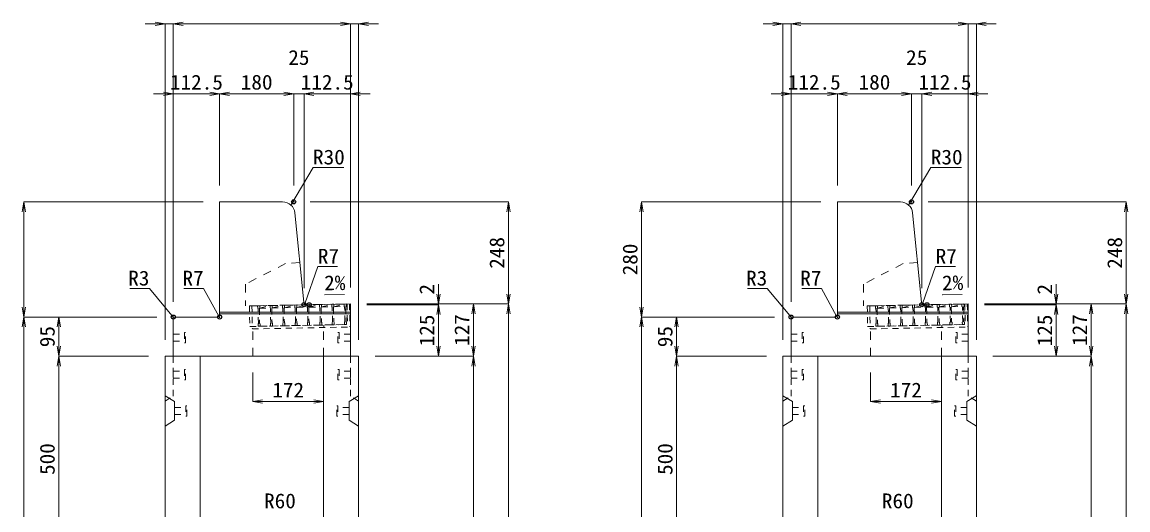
# Model space of a CAD drawing. Units: millimetres at full size; some dimension numbers follow another scale. Extents: x -18734 to 51600, y -18820 to 17820.
# Drawn here: x 12318 to 15003, y 7727 to 8912 of the extents above; entities that cross this region are included whole.
import ezdxf
from ezdxf.enums import TextEntityAlignment as Align

# ---------------------------------------------------------------- set-up
doc = ezdxf.new("R2010")
doc.units = ezdxf.units.MM
doc.header["$LTSCALE"] = 20
doc.header["$PDMODE"] = 32
doc.header["$PDSIZE"] = 10
doc.linetypes.add('USER1', pattern=[2, 1, -1])
doc.linetypes.add('USER2', pattern=[1.35, 0.75, -0.6])
for name, color, linetype, lineweight in [('インサート', 3, 'USER2', 9), ('グレーチング', 7, 'USER2', 5), ('受枠', 3, 'USER2', 9), ('寸法線', 7, 'Continuous', 13), ('引出線', 4, 'Continuous', 13), ('本体', 2, 'Continuous', 13), ('目地', 132, 'Continuous', 5)]:
    doc.layers.add(name, color=color, linetype=linetype, lineweight=lineweight)
doc.layers.add('作業エリア', color=11, linetype='Continuous')
doc.styles.add('ＭＳ 明朝', font='')
doc.styles.get('ＭＳ 明朝').set_extended_font_data('MS Mincho')

# ---------------------------------------------------------------- blocks, each defined once
blk = doc.blocks.new('open_arrow')
at = {"color": 0, "linetype": 'Continuous', "lineweight": -2}
blk.add_lwpolyline([(7.5, 1.25), (0, 0), (7.5, -1.25)], dxfattribs=at)

msp = doc.modelspace()

# ---------------------------------------------------------------- linework, layer by layer
at = {"layer": 'インサート'}
for p, q in [((12685, 8153.5), (12712, 8153.5)), ((12685, 8153.5), (12685, 8136.5)), ((12685, 8136.5), (12712, 8136.5)), ((12715, 8157.5), (12712, 8157.5)), ((12712, 8157.5), (12712, 8132.5)), ((12715, 8132.5), (12715, 8157.5)), ((13085, 8157.5), (13088, 8157.5)), ((13085, 8132.5), (13085, 8157.5)), ((13088, 8157.5), (13088, 8132.5)), ((13115, 8153.5), (13088, 8153.5)), ((13115, 8136.5), (13088, 8136.5)), ((13115, 8153.5), (13115, 8136.5)), ((14185, 8153.5), (14212, 8153.5)), ((14185, 8153.5), (14185, 8136.5)), ((14185, 8136.5), (14212, 8136.5)), ((14215, 8157.5), (14212, 8157.5)), ((14212, 8157.5), (14212, 8132.5)), ((14215, 8132.5), (14215, 8157.5)), ((14585, 8157.5), (14588, 8157.5)), ((14585, 8132.5), (14585, 8157.5)), ((14588, 8157.5), (14588, 8132.5)), ((14615, 8153.5), (14588, 8153.5)), ((14615, 8136.5), (14588, 8136.5)), ((14615, 8153.5), (14615, 8136.5)), ((12712, 8132.5), (12715, 8132.5)), ((13088, 8132.5), (13085, 8132.5)), ((14212, 8132.5), (14215, 8132.5)), ((14588, 8132.5), (14585, 8132.5)), ((12685, 8063.5), (12712, 8063.5)), ((12685, 8063.5), (12685, 8046.5)), ((12715, 8067.5), (12712, 8067.5)), ((12712, 8067.5), (12712, 8042.5)), ((12715, 8042.5), (12715, 8067.5)), ((13085, 8067.5), (13088, 8067.5)), ((13085, 8042.5), (13085, 8067.5)), ((13088, 8067.5), (13088, 8042.5)), ((13115, 8063.5), (13088, 8063.5)), ((13115, 8063.5), (13115, 8046.5)), ((14185, 8063.5), (14212, 8063.5)), ((14185, 8063.5), (14185, 8046.5)), ((14215, 8067.5), (14212, 8067.5)), ((14212, 8067.5), (14212, 8042.5)), ((14215, 8042.5), (14215, 8067.5)), ((14585, 8067.5), (14588, 8067.5)), ((14585, 8042.5), (14585, 8067.5)), ((14588, 8067.5), (14588, 8042.5)), ((14615, 8063.5), (14588, 8063.5)), ((14615, 8063.5), (14615, 8046.5)), ((12685, 8046.5), (12712, 8046.5)), ((12712, 8042.5), (12715, 8042.5)), ((13088, 8042.5), (13085, 8042.5)), ((13115, 8046.5), (13088, 8046.5)), ((14185, 8046.5), (14212, 8046.5)), ((14212, 8042.5), (14215, 8042.5)), ((14588, 8042.5), (14585, 8042.5)), ((14615, 8046.5), (14588, 8046.5)), ((12688.2, 7975.5), (12715.2, 7975.5)), ((12688.2, 7975.5), (12688.2, 7958.5)), ((12718.2, 7979.5), (12715.2, 7979.5)), ((12715.2, 7979.5), (12715.2, 7954.5)), ((12718.2, 7954.5), (12718.2, 7979.5)), ((13081.8, 7979.5), (13084.8, 7979.5)), ((13081.8, 7954.5), (13081.8, 7979.5)), ((13084.8, 7979.5), (13084.8, 7954.5)), ((13111.8, 7975.5), (13084.8, 7975.5)), ((13111.8, 7975.5), (13111.8, 7958.5)), ((14188.2, 7975.5), (14215.2, 7975.5)), ((14188.2, 7975.5), (14188.2, 7958.5)), ((14218.2, 7979.5), (14215.2, 7979.5)), ((14215.2, 7979.5), (14215.2, 7954.5)), ((14218.2, 7954.5), (14218.2, 7979.5)), ((14581.8, 7979.5), (14584.8, 7979.5)), ((14581.8, 7954.5), (14581.8, 7979.5)), ((14584.8, 7979.5), (14584.8, 7954.5)), ((14611.8, 7975.5), (14584.8, 7975.5)), ((14611.8, 7975.5), (14611.8, 7958.5)), ((12688.2, 7958.5), (12715.2, 7958.5)), ((12715.2, 7954.5), (12718.2, 7954.5)), ((13084.8, 7954.5), (13081.8, 7954.5)), ((13111.8, 7958.5), (13084.8, 7958.5)), ((14188.2, 7958.5), (14215.2, 7958.5)), ((14215.2, 7954.5), (14218.2, 7954.5)), ((14584.8, 7954.5), (14581.8, 7954.5)), ((14611.8, 7958.5), (14584.8, 7958.5))]:
    msp.add_line(p, q, dxfattribs=at)
at = {"layer": 'グレーチング'}
for p, q in [((12889.92, 8222.5), (13104.88, 8226.8)), ((12895.04, 8216.6), (12919.92, 8223.1)), ((12895.04, 8216.6), (12920.04, 8217.1)), ((12925.04, 8217.2), (12949.91, 8223.7)), ((12925.04, 8217.2), (12950.03, 8217.7)), ((12955.03, 8217.8), (12979.91, 8224.3)), ((12955.03, 8217.8), (12980.03, 8218.3)), ((12985.03, 8218.4), (13009.9, 8224.9)), ((12985.03, 8218.4), (13010.02, 8218.9)), ((13015.02, 8219), (13039.89, 8225.5)), ((13015.02, 8219), (13040.01, 8219.5)), ((13045.01, 8219.6), (13069.89, 8226.1)), ((13045.01, 8219.6), (13070.01, 8220.1)), ((13075.01, 8220.2), (13099.88, 8226.7)), ((13075.01, 8220.2), (13100, 8220.7)), ((14389.92, 8222.5), (14604.88, 8226.8)), ((14395.04, 8216.6), (14419.92, 8223.1)), ((14395.04, 8216.6), (14420.04, 8217.1)), ((14425.04, 8217.2), (14449.91, 8223.7)), ((14425.04, 8217.2), (14450.03, 8217.7)), ((14455.03, 8217.8), (14479.91, 8224.3)), ((14455.03, 8217.8), (14480.03, 8218.3)), ((14485.03, 8218.4), (14509.9, 8224.9)), ((14485.03, 8218.4), (14510.02, 8218.9)), ((14515.02, 8219), (14539.89, 8225.5)), ((14515.02, 8219), (14540.01, 8219.5)), ((14545.01, 8219.6), (14569.89, 8226.1)), ((14545.01, 8219.6), (14570.01, 8220.1)), ((14575.01, 8220.2), (14599.88, 8226.7)), ((14575.01, 8220.2), (14600, 8220.7)), ((12890.92, 8172.51), (13105.88, 8176.81)), ((14390.92, 8172.51), (14605.88, 8176.81))]:
    msp.add_line(p, q, dxfattribs=at)
for points in [[(12889.92, 8222.5), (12894.92, 8222.6), (12895.04, 8216.6), (12894.06, 8215.58), (12894.78, 8179.59), (12895.8, 8178.61), (12895.92, 8172.61), (12890.92, 8172.51), (12890.8, 8178.51), (12891.78, 8179.53), (12891.06, 8215.52), (12890.04, 8216.5)], [(12919.92, 8223.1), (12924.92, 8223.2), (12925.04, 8217.2), (12924.06, 8216.18), (12924.78, 8180.19), (12925.8, 8179.21), (12925.92, 8173.21), (12920.92, 8173.11), (12920.8, 8179.11), (12921.78, 8180.13), (12921.06, 8216.12), (12920.04, 8217.1)], [(12949.91, 8223.7), (12954.91, 8223.8), (12955.03, 8217.8), (12954.05, 8216.78), (12954.77, 8180.79), (12955.79, 8179.81), (12955.91, 8173.81), (12950.91, 8173.71), (12950.79, 8179.71), (12951.77, 8180.73), (12951.05, 8216.72), (12950.03, 8217.7)], [(12979.91, 8224.3), (12984.91, 8224.4), (12985.03, 8218.4), (12984.05, 8217.38), (12984.77, 8181.39), (12985.79, 8180.41), (12985.91, 8174.41), (12980.91, 8174.31), (12980.79, 8180.31), (12981.77, 8181.33), (12981.05, 8217.32), (12980.03, 8218.3)], [(13009.9, 8224.9), (13014.9, 8225), (13015.02, 8219), (13014.04, 8217.98), (13014.76, 8181.99), (13015.78, 8181.01), (13015.9, 8175.01), (13010.9, 8174.91), (13010.78, 8180.91), (13011.76, 8181.93), (13011.04, 8217.92), (13010.02, 8218.9)], [(13039.89, 8225.5), (13044.89, 8225.6), (13045.01, 8219.6), (13044.03, 8218.58), (13044.75, 8182.59), (13045.77, 8181.61), (13045.89, 8175.61), (13040.89, 8175.51), (13040.77, 8181.51), (13041.75, 8182.53), (13041.03, 8218.52), (13040.01, 8219.5)], [(13069.89, 8226.1), (13074.89, 8226.2), (13075.01, 8220.2), (13074.03, 8219.18), (13074.75, 8183.19), (13075.77, 8182.21), (13075.89, 8176.21), (13070.89, 8176.11), (13070.77, 8182.11), (13071.75, 8183.13), (13071.03, 8219.12), (13070.01, 8220.1)], [(13099.88, 8226.7), (13104.88, 8226.8), (13105, 8220.8), (13104.02, 8219.78), (13104.74, 8183.79), (13105.76, 8182.81), (13105.88, 8176.81), (13100.88, 8176.71), (13100.76, 8182.71), (13101.74, 8183.73), (13101.02, 8219.72), (13100, 8220.7)], [(14389.92, 8222.5), (14394.92, 8222.6), (14395.04, 8216.6), (14394.06, 8215.58), (14394.78, 8179.59), (14395.8, 8178.61), (14395.92, 8172.61), (14390.92, 8172.51), (14390.8, 8178.51), (14391.78, 8179.53), (14391.06, 8215.52), (14390.04, 8216.5)], [(14419.92, 8223.1), (14424.92, 8223.2), (14425.04, 8217.2), (14424.06, 8216.18), (14424.78, 8180.19), (14425.8, 8179.21), (14425.92, 8173.21), (14420.92, 8173.11), (14420.8, 8179.11), (14421.78, 8180.13), (14421.06, 8216.12), (14420.04, 8217.1)], [(14449.91, 8223.7), (14454.91, 8223.8), (14455.03, 8217.8), (14454.05, 8216.78), (14454.77, 8180.79), (14455.79, 8179.81), (14455.91, 8173.81), (14450.91, 8173.71), (14450.79, 8179.71), (14451.77, 8180.73), (14451.05, 8216.72), (14450.03, 8217.7)], [(14479.91, 8224.3), (14484.91, 8224.4), (14485.03, 8218.4), (14484.05, 8217.38), (14484.77, 8181.39), (14485.79, 8180.41), (14485.91, 8174.41), (14480.91, 8174.31), (14480.79, 8180.31), (14481.77, 8181.33), (14481.05, 8217.32), (14480.03, 8218.3)], [(14509.9, 8224.9), (14514.9, 8225), (14515.02, 8219), (14514.04, 8217.98), (14514.76, 8181.99), (14515.78, 8181.01), (14515.9, 8175.01), (14510.9, 8174.91), (14510.78, 8180.91), (14511.76, 8181.93), (14511.04, 8217.92), (14510.02, 8218.9)], [(14539.89, 8225.5), (14544.89, 8225.6), (14545.01, 8219.6), (14544.03, 8218.58), (14544.75, 8182.59), (14545.77, 8181.61), (14545.89, 8175.61), (14540.89, 8175.51), (14540.77, 8181.51), (14541.75, 8182.53), (14541.03, 8218.52), (14540.01, 8219.5)], [(14569.89, 8226.1), (14574.89, 8226.2), (14575.01, 8220.2), (14574.03, 8219.18), (14574.75, 8183.19), (14575.77, 8182.21), (14575.89, 8176.21), (14570.89, 8176.11), (14570.77, 8182.11), (14571.75, 8183.13), (14571.03, 8219.12), (14570.01, 8220.1)], [(14599.88, 8226.7), (14604.88, 8226.8), (14605, 8220.8), (14604.02, 8219.78), (14604.74, 8183.79), (14605.76, 8182.81), (14605.88, 8176.81), (14600.88, 8176.71), (14600.76, 8182.71), (14601.74, 8183.73), (14601.02, 8219.72), (14600, 8220.7)]]:
    msp.add_lwpolyline(points, close=True, dxfattribs=at)
at = {"layer": '作業エリア'}
for p in [(12977.5, 8475), (14477.5, 8475), (13002.5, 8225), (13015, 8225), (14502.5, 8225), (14515, 8225), (12685, 8195), (12797.5, 8195), (14185, 8195), (14297.5, 8195)]:
    msp.add_point(p, dxfattribs=at)
at = {"layer": '受枠'}
for p, q in [((12869.93, 8222.1), (13112.88, 8226.96)), ((12869.93, 8222.1), (12870.93, 8172.11)), ((12875.93, 8222.22), (12877.05, 8166.23)), ((13106.88, 8226.84), (13107.88, 8176.85)), ((13112.88, 8226.96), (13114, 8170.97)), ((14369.93, 8222.1), (14612.88, 8226.96)), ((14369.93, 8222.1), (14370.93, 8172.11)), ((14375.93, 8222.22), (14377.05, 8166.23)), ((14606.88, 8226.84), (14607.88, 8176.85)), ((14612.88, 8226.96), (14614, 8170.97)), ((12870.93, 8172.11), (13107.88, 8176.85)), ((12877.05, 8166.23), (13114, 8170.97)), ((13050.89, 8175.71), (13051.01, 8169.71)), ((14370.93, 8172.11), (14607.88, 8176.85)), ((14377.05, 8166.23), (14614, 8170.97)), ((14550.89, 8175.71), (14551.01, 8169.71))]:
    msp.add_line(p, q, dxfattribs=at)
at = {"layer": '寸法線'}
for p, q in [((12733, 8907.69), (12617, 8907.69)), ((12665, 8140), (12665, 8907.69)), ((12685, 8907.69), (13115, 8907.69)), ((12685, 8232), (12685, 8907.69)), ((12685, 8232), (12685, 8907.69)), ((13067, 8907.69), (13183, 8907.69)), ((13115, 8267), (13115, 8907.69)), ((13115, 8267), (13115, 8907.69)), ((13135, 8140), (13135, 8907.69)), ((14233, 8907.69), (14117, 8907.69)), ((14165, 8140), (14165, 8907.69)), ((14185, 8907.69), (14615, 8907.69)), ((14185, 8232), (14185, 8907.69)), ((14185, 8232), (14185, 8907.69)), ((14567, 8907.69), (14683, 8907.69)), ((14615, 8267), (14615, 8907.69)), ((14615, 8267), (14615, 8907.69)), ((14635, 8140), (14635, 8907.69)), ((12637, 8737.69), (12797.5, 8737.69)), ((12685, 8232), (12685, 8737.69)), ((12797.5, 8737.69), (12977.5, 8737.69)), ((12797.5, 8515), (12797.5, 8737.69)), ((12797.5, 8515), (12797.5, 8737.69)), ((12929.5, 8737.69), (13050.5, 8737.69)), ((12977.5, 8515), (12977.5, 8737.69)), ((12977.5, 8515), (12977.5, 8737.69)), ((13002.5, 8265), (13002.5, 8737.69)), ((13002.5, 8737.69), (13163, 8737.69)), ((13002.5, 8265), (13002.5, 8737.69)), ((13115, 8267), (13115, 8737.69)), ((14137, 8737.69), (14297.5, 8737.69)), ((14185, 8232), (14185, 8737.69)), ((14297.5, 8737.69), (14477.5, 8737.69)), ((14297.5, 8515), (14297.5, 8737.69)), ((14297.5, 8515), (14297.5, 8737.69)), ((14429.5, 8737.69), (14550.5, 8737.69)), ((14477.5, 8515), (14477.5, 8737.69)), ((14477.5, 8515), (14477.5, 8737.69)), ((14502.5, 8265), (14502.5, 8737.69)), ((14502.5, 8737.69), (14663, 8737.69)), ((14502.5, 8265), (14502.5, 8737.69)), ((14615, 8267), (14615, 8737.69)), ((12322.06, 8195), (12322.06, 8475)), ((12757.5, 8475), (12322.06, 8475)), ((13017.5, 8475), (13498.78, 8475)), ((13498.78, 8227), (13498.78, 8475)), ((13822.06, 8195), (13822.06, 8475)), ((14257.5, 8475), (13822.06, 8475)), ((14517.5, 8475), (14998.78, 8475)), ((14998.78, 8227), (14998.78, 8475)), ((13328.78, 8177), (13328.78, 8275)), ((14828.78, 8177), (14828.78, 8275)), ((13155, 8227), (13498.78, 8227)), ((13155, 8227), (13413.78, 8227)), ((13155, 8227), (13328.78, 8227)), ((13155, 8227), (13498.78, 8227)), ((13155, 8225), (13328.78, 8225)), ((13155, 8225), (13328.78, 8225)), ((13328.78, 8100), (13328.78, 8225)), ((13413.78, 8100), (13413.78, 8227)), ((13498.78, 8227), (13498.78, 6750)), ((14655, 8227), (14998.78, 8227)), ((14655, 8227), (14913.78, 8227)), ((14655, 8227), (14828.78, 8227)), ((14655, 8227), (14998.78, 8227)), ((14655, 8225), (14828.78, 8225)), ((14655, 8225), (14828.78, 8225)), ((14828.78, 8100), (14828.78, 8225)), ((14913.78, 8100), (14913.78, 8227)), ((14998.78, 8227), (14998.78, 6650)), ((12322.06, 6750), (12322.06, 8195)), ((12645, 8195), (12322.06, 8195)), ((12645, 8195), (12322.06, 8195)), ((12407.06, 8100), (12407.06, 8195)), ((12645, 8195), (12407.06, 8195)), ((13822.06, 6650), (13822.06, 8195)), ((14145, 8195), (13822.06, 8195)), ((14145, 8195), (13822.06, 8195)), ((13907.06, 8100), (13907.06, 8195)), ((14145, 8195), (13907.06, 8195)), ((12407.06, 8100), (12407.06, 7600)), ((12625, 8100), (12407.06, 8100)), ((12625, 8100), (12407.06, 8100)), ((13175, 8100), (13413.78, 8100)), ((13175, 8100), (13413.78, 8100)), ((13175, 8100), (13328.78, 8100)), ((13413.78, 8100), (13413.78, 6750)), ((13907.06, 8100), (13907.06, 7600)), ((14125, 8100), (13907.06, 8100)), ((14125, 8100), (13907.06, 8100)), ((14675, 8100), (14913.78, 8100)), ((14675, 8100), (14913.78, 8100)), ((14675, 8100), (14828.78, 8100)), ((14913.78, 8100), (14913.78, 6650)), ((12878, 8060), (12878, 7989.77)), ((14378, 8060), (14378, 7989.77)), ((12878, 7989.77), (13050, 7989.77)), ((14378, 7989.77), (14550, 7989.77))]:
    msp.add_line(p, q, dxfattribs=at)
at = {"layer": '引出線'}
for points in [[(12970.48, 8467.24), (13024.33, 8558.64), (13099, 8558.64)], [(14470.48, 8467.24), (14524.33, 8558.64), (14599, 8558.64)], [(13004.14, 8226.81), (13036.08, 8317.58), (13084.01, 8317.58)], [(14504.14, 8226.81), (14536.08, 8317.58), (14584.01, 8317.58)], [(12685.88, 8194.12), (12627.15, 8264.49), (12579.43, 8264.49)], [(12795.45, 8197.05), (12758.75, 8264.49), (12710.82, 8264.49)], [(13052.12, 8249.12), (13100.83, 8250.1), (13052.08, 8249.12)], [(14185.88, 8194.12), (14127.15, 8264.49), (14079.43, 8264.49)], [(14295.45, 8197.05), (14258.75, 8264.49), (14210.82, 8264.49)], [(14552.12, 8249.12), (14600.83, 8250.1), (14552.08, 8249.12)]]:
    msp.add_lwpolyline(points, dxfattribs=at)
at = {"layer": '本体'}
for p, q in [((12797.5, 8475), (12797.5, 8202)), ((12797.5, 8475), (12950.35, 8475)), ((14297.5, 8475), (14297.5, 8202)), ((14297.5, 8475), (14450.35, 8475)), ((12980.2, 8447.99), (13001.87, 8231.3)), ((14480.2, 8447.99), (14501.87, 8231.3)), ((13015, 8225), (13008.83, 8225)), ((13115, 8227), (13015, 8225)), ((13115, 8227), (13115, 8100)), ((14515, 8225), (14508.83, 8225)), ((14615, 8227), (14515, 8225)), ((14615, 8227), (14615, 8100)), ((12685, 8192), (12685, 8100)), ((12790.5, 8195), (12688, 8195)), ((14185, 8192), (14185, 8100)), ((14290.5, 8195), (14188, 8195)), ((12665, 8100), (12665, 6750)), ((12665, 8100), (12750, 8100)), ((12685, 8100), (13115, 8100)), ((12750, 8100), (12750, 7670.53)), ((13050, 8100), (13135, 8100)), ((13050, 8100), (13050, 7670.53)), ((13135, 8100), (13135, 6750)), ((14165, 8100), (14165, 6650)), ((14165, 8100), (14250, 8100)), ((14185, 8100), (14615, 8100)), ((14250, 8100), (14250, 7670.53)), ((14550, 8100), (14635, 8100)), ((14550, 8100), (14550, 7670.53)), ((14635, 8100), (14635, 6650))]:
    msp.add_line(p, q, dxfattribs=at)
at = {"layer": '本体', "linetype": 'USER1'}
for p, q in [((12957.5, 8325), (12860.5, 8275)), ((12992.2, 8328), (12957.5, 8325)), ((14457.5, 8325), (14360.5, 8275)), ((14492.2, 8328), (14457.5, 8325)), ((12860.5, 8275), (12860.5, 8221.91)), ((14360.5, 8275), (14360.5, 8221.91)), ((13015, 8225), (12860.5, 8221.91)), ((14515, 8225), (14360.5, 8221.91)), ((12878, 8100), (12878, 8172.25)), ((13050, 8100), (13050, 8175.69)), ((14378, 8100), (14378, 8172.25)), ((14550, 8100), (14550, 8175.69))]:
    msp.add_line(p, q, dxfattribs=at)
at = {"layer": '本体', "linetype": 'USER2', "lineweight": 9}
for p, q in [((12685, 8003), (12685, 8100)), ((13115, 8003), (13115, 8100)), ((14185, 8003), (14185, 8100)), ((14615, 8003), (14615, 8100)), ((12665, 7990.5), (12685, 8003)), ((13135, 7990.5), (13115, 8003)), ((14165, 7990.5), (14185, 8003)), ((14635, 7990.5), (14615, 8003))]:
    msp.add_line(p, q, dxfattribs=at)
at = {"layer": '本体', "lineweight": 9}
for p, q in [((12665, 8004), (12688.2, 7989.5)), ((13134.58, 8003.74), (13111.8, 7989.5)), ((14165, 8004), (14188.2, 7989.5)), ((14634.58, 8003.74), (14611.8, 7989.5)), ((12688.2, 7989.5), (12688.2, 7944.5)), ((13111.8, 7989.5), (13111.8, 7944.5)), ((14188.2, 7989.5), (14188.2, 7944.5)), ((14611.8, 7989.5), (14611.8, 7944.5)), ((12688.2, 7944.5), (12665, 7930)), ((13111.8, 7944.5), (13135, 7930)), ((14188.2, 7944.5), (14165, 7930)), ((14611.8, 7944.5), (14635, 7930))]:
    msp.add_line(p, q, dxfattribs=at)
at = {"layer": '本体'}
for centre, radius, start, end in [((12950.35, 8445), 30, 5.71059, 90), ((14450.35, 8445), 30, 5.71059, 90), ((13008.83, 8232), 7, 185.71059, 270), ((14508.83, 8232), 7, 185.71059, 270), ((12688, 8192), 3, 90, 180), ((12790.5, 8202), 7, 270, 0), ((14188, 8192), 3, 90, 180), ((14290.5, 8202), 7, 270, 0)]:
    msp.add_arc(centre, radius, start, end, dxfattribs=at)
at = {"layer": '目地'}
for p, q in [((13115, 8207), (12797.5, 8207)), ((13115, 8203), (12797.5, 8203)), ((14615, 8207), (14297.5, 8207)), ((14615, 8203), (14297.5, 8203))]:
    msp.add_line(p, q, dxfattribs=at)

# ---------------------------------------------------------------- block references
at = {"layer": '寸法線', "xscale": 3.2, "yscale": 3.2}
for p, rotation in [((12665, 8907.69), 180), ((13115, 8907.69), 180), ((13115, 8907.69), 180), ((14165, 8907.69), 180), ((14615, 8907.69), 180), ((14615, 8907.69), 180), ((12685, 8737.69), 180), ((12797.5, 8737.69), 180), ((12977.5, 8737.69), 180), ((12977.5, 8737.69), 180), ((14185, 8737.69), 180), ((14297.5, 8737.69), 180), ((14477.5, 8737.69), 180), ((14477.5, 8737.69), 180), ((12322.06, 8475), 270), ((13498.78, 8475), 270), ((13822.06, 8475), 270), ((14998.78, 8475), 270), ((13328.78, 8227), 90), ((13498.78, 8227), 90), ((14828.78, 8227), 90), ((14998.78, 8227), 90), ((12322.06, 8195), 90), ((13328.78, 8225), 270), ((13328.78, 8225), 270), ((13413.78, 8227), 270), ((13498.78, 8227), 270), ((13822.06, 8195), 90), ((14828.78, 8225), 270), ((14828.78, 8225), 270), ((14913.78, 8227), 270), ((14998.78, 8227), 270), ((12322.06, 8195), 270), ((12407.06, 8195), 270), ((13822.06, 8195), 270), ((13907.06, 8195), 270), ((12407.06, 8100), 90), ((13328.78, 8100), 90), ((13413.78, 8100), 90), ((13907.06, 8100), 90), ((14828.78, 8100), 90), ((14913.78, 8100), 90), ((12407.06, 8100), 270), ((13413.78, 8100), 270), ((13907.06, 8100), 270), ((14913.78, 8100), 270), ((13050, 7989.77), 180), ((14550, 7989.77), 180)]:
    msp.add_blockref('open_arrow', p, dxfattribs=dict(at, rotation=rotation))
for p in [(12685, 8907.69), (12685, 8907.69), (13135, 8907.69), (14185, 8907.69), (14185, 8907.69), (14635, 8907.69), (12797.5, 8737.69), (13002.5, 8737.69), (13002.5, 8737.69), (13115, 8737.69), (14297.5, 8737.69), (14502.5, 8737.69), (14502.5, 8737.69), (14615, 8737.69), (12878, 7989.77), (14378, 7989.77)]:
    msp.add_blockref('open_arrow', p, dxfattribs=at)
at = {"layer": '引出線', "xscale": 0.0533, "yscale": 0.0533}
for p, rotation in [((12970.48, 8467.24), 59.5), ((14470.48, 8467.24), 59.5), ((13052.12, 8249.12), 1.1), ((14552.12, 8249.12), 1.1), ((13004.14, 8226.81), 70.6), ((14504.14, 8226.81), 70.6), ((12685.88, 8194.12), 129.8), ((12795.45, 8197.05), 118.6), ((14185.88, 8194.12), 129.8), ((14295.45, 8197.05), 118.6)]:
    msp.add_blockref('open_arrow', p, dxfattribs=dict(at, rotation=rotation))

# ---------------------------------------------------------------- texts
at = {"layer": '寸法線', "style": 'ＭＳ 明朝', "width": 1.05}
for s, p in [('25', (12990, 8825.69)), ('25', (14490, 8825.69)), ('112.5', (12741.25, 8765.69)), ('180', (12887.5, 8765.69)), ('112.5', (13058.75, 8765.69)), ('112.5', (14241.25, 8765.69)), ('180', (14387.5, 8765.69)), ('112.5', (14558.75, 8765.69)), ('172', (12964, 8017.77)), ('172', (14464, 8017.77))]:
    msp.add_text(s, height=36.03, dxfattribs=at).set_placement(p, align=Align.MIDDLE_CENTER)
for s, p in [('248', (13470.78, 8351)), ('248', (14970.78, 8351)), ('280', (13794.06, 8335)), ('2', (13300.78, 8262.59)), ('2', (14800.78, 8262.59)), ('125', (13300.78, 8162.5)), ('127', (13385.78, 8163.5)), ('125', (14800.78, 8162.5)), ('127', (14885.78, 8163.5)), ('95', (12379.06, 8147.5)), ('95', (13879.06, 8147.5)), ('500', (12379.06, 7850)), ('500', (13879.06, 7850))]:
    msp.add_text(s, height=36.03, rotation=90, dxfattribs=at).set_placement(p, align=Align.MIDDLE_CENTER)
at = {"layer": '引出線', "style": 'ＭＳ 明朝', "width": 1.05}
for s, p in [('R30', (13024.33, 8601.84)), ('R30', (14524.33, 8601.84)), ('R7', (13036.08, 8360.78)), ('R7', (14536.08, 8360.78))]:
    msp.add_text(s, height=36.03, dxfattribs=at).set_placement(p, align=Align.TOP_LEFT)
for s, p in [('R3', (12627.15, 8307.69)), ('R7', (12758.75, 8307.69)), ('R3', (14127.15, 8307.69)), ('R7', (14258.75, 8307.69)), ('R60', (12982.66, 7766.41)), ('R60', (14482.66, 7766.41))]:
    msp.add_text(s, height=36.03, dxfattribs=at).set_placement(p, align=Align.TOP_RIGHT)
for p in [(13051.15, 8296.02), (14551.15, 8296.02)]:
    msp.add_text('2%', height=36.03, rotation=1.146, dxfattribs=at).set_placement(p, align=Align.TOP_LEFT)

doc.saveas('drawing.dxf')
